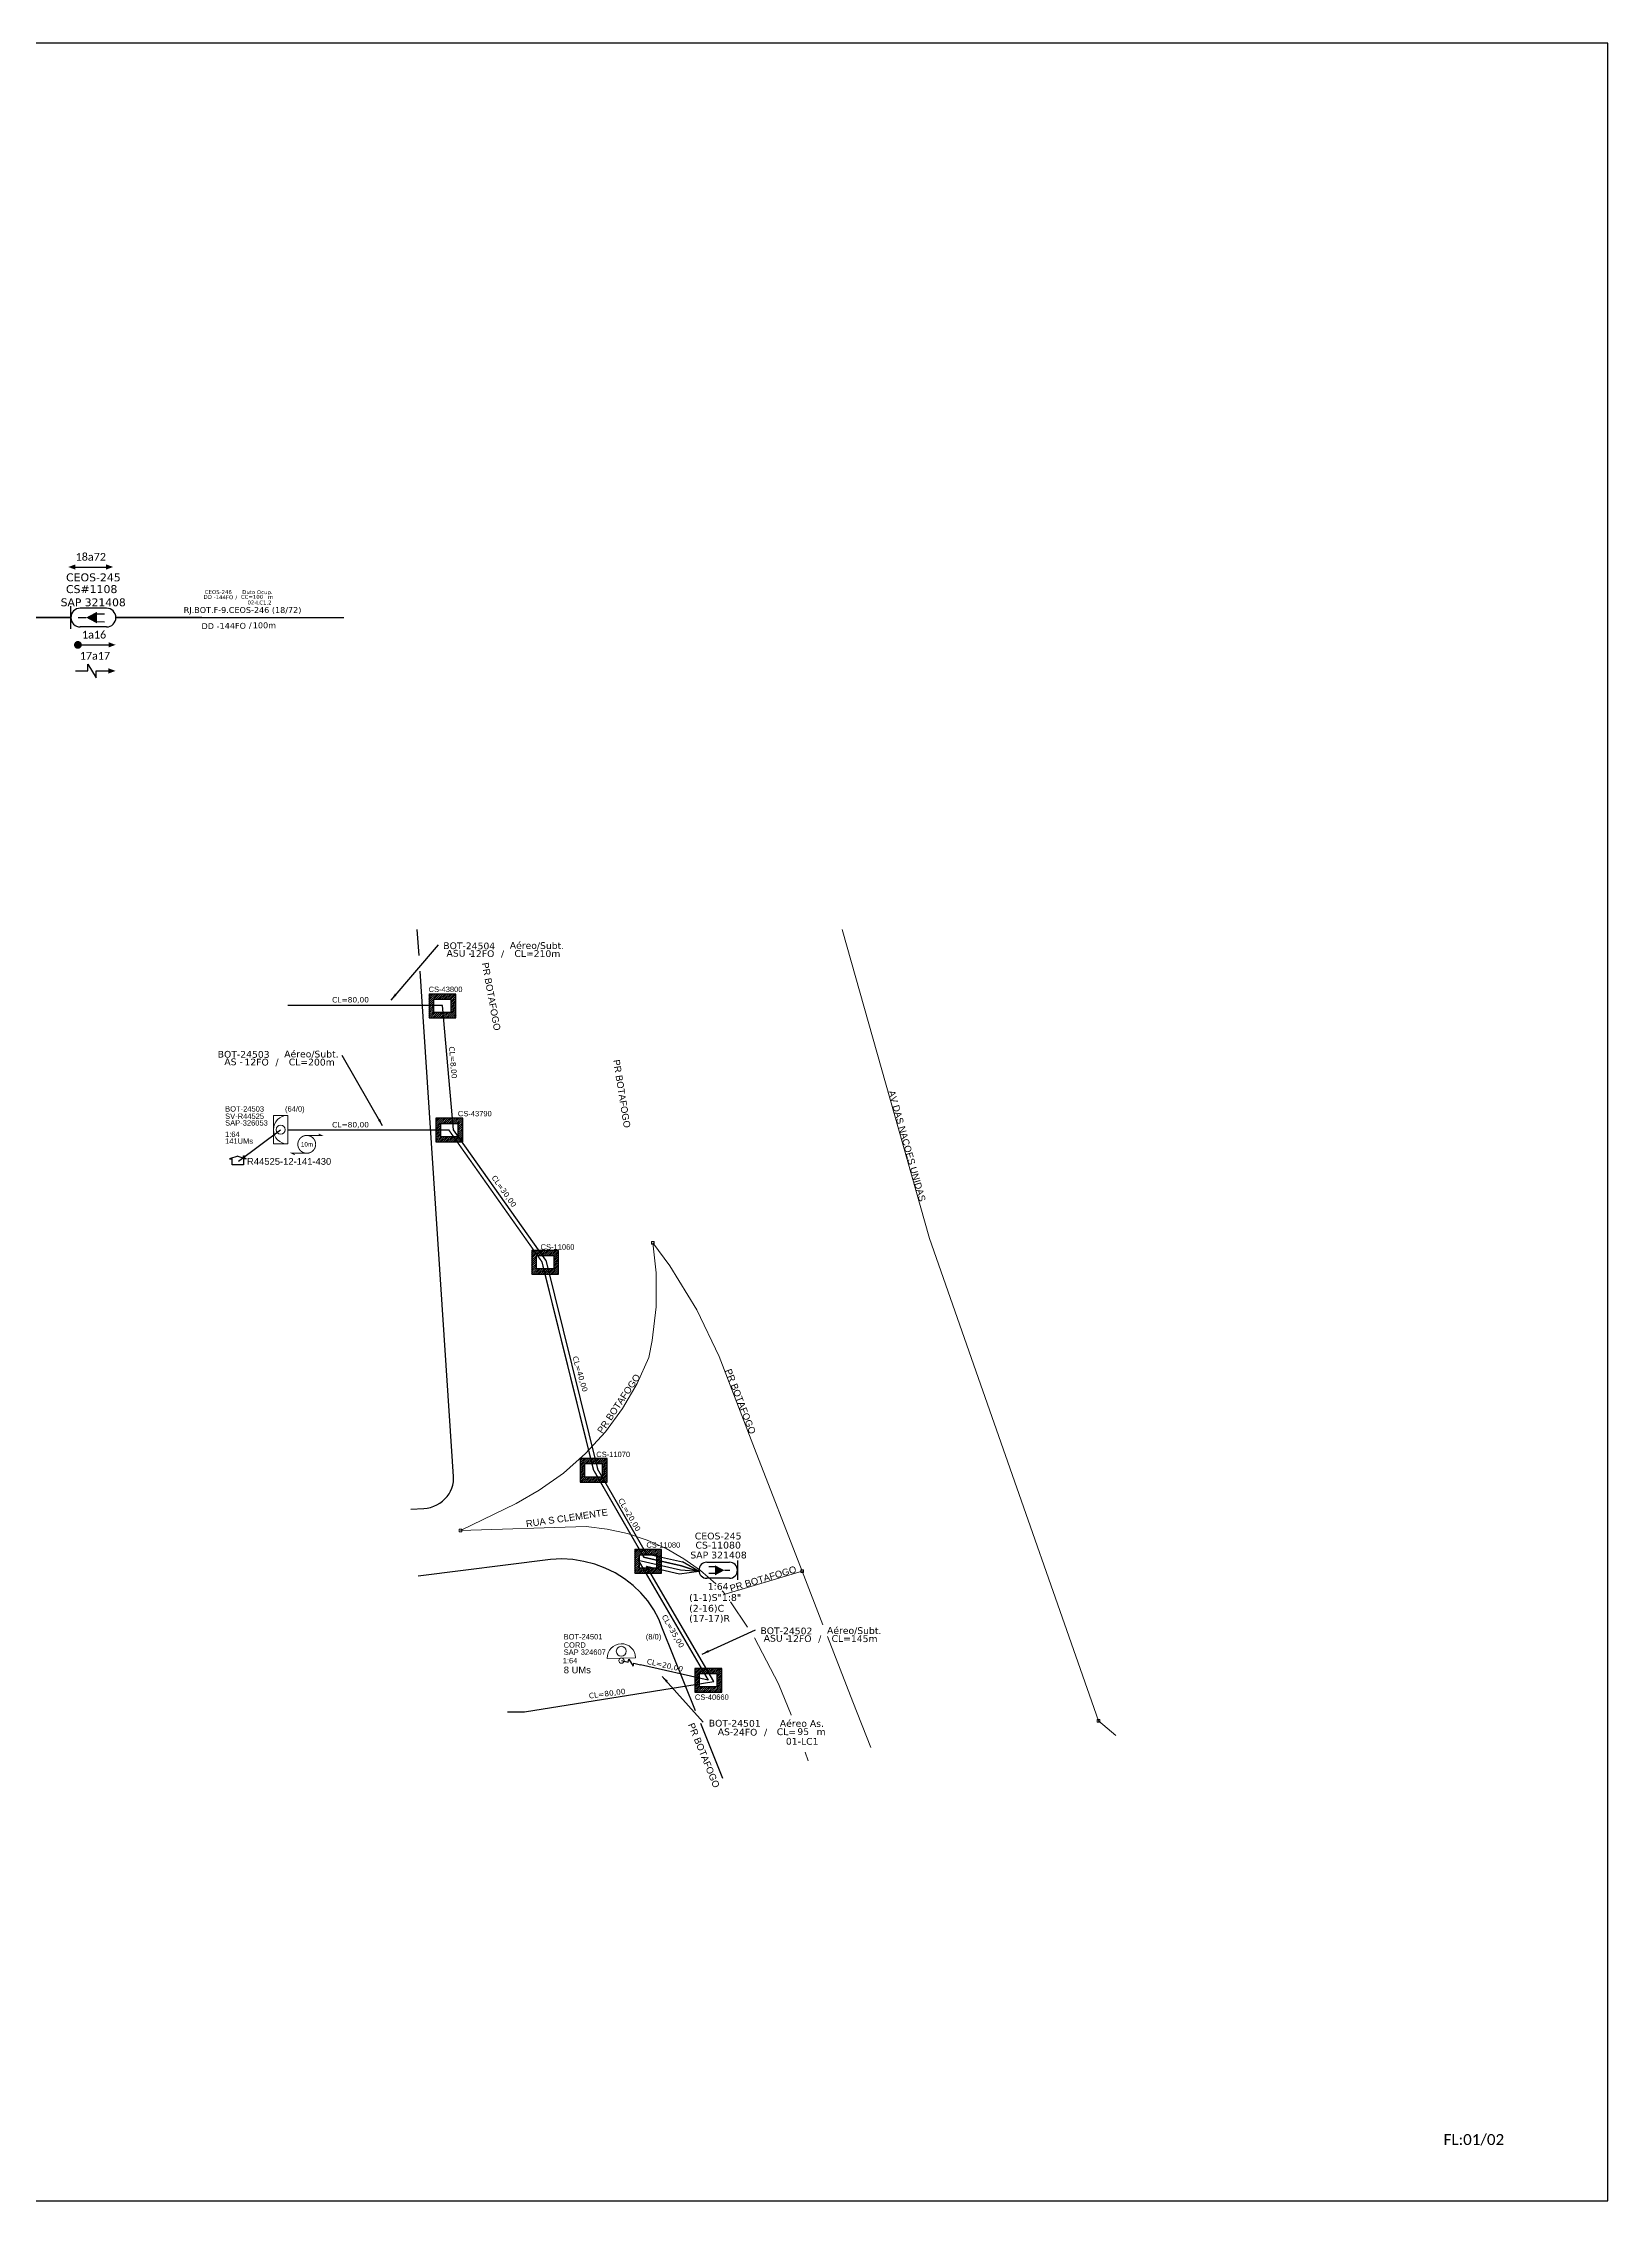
# Model space of a CAD drawing. Header units: metres. Extents: x -1286 to 542, y -500 to 95.
# Drawn here: x -876 to -445, y -500 to 94 of the extents above; entities that cross this region are included whole.
import ezdxf
from ezdxf.enums import TextEntityAlignment as Align

# ---------------------------------------------------------------- set-up
doc = ezdxf.new("R2010")
doc.units = ezdxf.units.M
for name, color, linetype in [('10.1-Caixas Subterrâneas', 5, 'Continuous'), ('20.4-CEOS', 1, 'Continuous'), ('CAP a instalar', 1, 'Continuous'), ('celulas gpon', 7, 'Continuous'), ('Folga', 1, 'Continuous'), ('label_cabos', 7, 'Continuous'), ('Legenda', 1, 'Continuous'), ('QUADRA', 7, 'Continuous'), ('SETA', 7, 'Continuous'), ('surveys', 7, 'Continuous'), ('surveys legendas', 7, 'Continuous')]:
    doc.layers.add(name, color=color, linetype=linetype)
for name, color, linetype, lineweight in [("20.0-LEGENDA DOS CDO'S", 1, 'Continuous', 0), ('20.1-CDO_INTERIOR', 1, 'Continuous', 0), ('20.2-CDO_POSTE', 1, 'Continuous', 5), ('40.1-ETIQUETAS', 1, 'Continuous', 20), ('Segmento Logradouro Texto', 238, 'Continuous', 0)]:
    doc.layers.add(name, color=color, linetype=linetype, lineweight=lineweight)
doc.layers.add('DROP DE CLIENTE', color=140, linetype='Continuous', plot=False)
doc.layers.add('EXTRA', color=50, linetype='Continuous', plot=False)
doc.styles.add('ARIAL', font='arial.ttf')
doc.styles.add('DIGICADE', font='arial.ttf')
doc.styles.add('siredit', font='verdana.ttf')
doc.styles.add('WMF-Calibri0', font='calibri.ttf')
doc.linetypes.add('FENCELINE1', pattern='A,0.25,-0.1,[133,ltypeshp.shx,S=0.1,R=0,X=-0.1,Y=0],-0.1,1', length=1.45)
doc.dimstyles.new('CC', dxfattribs={"dimtxt": 0.8, "dimasz": 2, "dimexe": 0.18, "dimexo": 0.0625, "dimgap": 0.09, "dimtad": 0, "dimdec": 0, "dimrnd": 1, "dimzin": 0, "dimdsep": 46, "dimtxsty": 'siredit', "dimblk": 'NONE', "dimcen": 0, "dimse1": 1, "dimse2": 1, "dimsd1": 1, "dimsd2": 1, "dimclrt": 7, "dimadec": 0, "dimazin": 0, "dimtfac": 1, "dimtdec": 0, "dimtofl": 0, "dimtmove": 0, "dimatfit": 3, "dimfxl": 0, "dimtolj": 1, "dimtzin": 0, "dimarcsym": 0})

# ---------------------------------------------------------------- blocks, each defined once
blk = doc.blocks.new('Inst CB DT OCUP CFOA-SM-DD-S-144')
at = {"layer": 'label_cabos', "color": 0, "style": 'siredit'}
for tag, flags, p in [('ID_ATIVIDADE', 3, (1.31, 2.67)), ('FATOR', 1, (11.56, 2.55))]:
    blk.add_attdef(tag, text='', height=1, rotation=359.69, dxfattribs=dict(at, flags=flags)).set_placement(p, align=Align.MIDDLE_CENTER)
for tag, p in [('TIPO_CABO', (1.11, 0)), ('DESTINO_CABO', (3.13, 1.26)), ('CABO', (4.69, -0.05)), ('/', (7.71, -0.05)), ('LANCE', (10.41, 0.02)), ('TIPO_CABO', (13.11, 1.24)), ('UND', (16.46, 0)), ('FID', (13.65, -1.41))]:
    blk.add_attdef(tag, text='', height=1, rotation=359.69, dxfattribs=at).set_placement(p, align=Align.MIDDLE_CENTER)
blk.add_attdef('QTDE', (11.93, -0.45), '', height=1, rotation=359.69, dxfattribs=at)
blk = doc.blocks.new('*X73')
at = {"color": 0, "linetype": 'Continuous'}
for p, q in [((-1.25, 0.34099), (-0.49099, 1.1)), ((-1.25, 0.517767), (-0.667767, 1.1)), ((-1.25, 0.694544), (-0.844544, 1.1)), ((-1.25, 0.87132), (-1.02132, 1.1)), ((-1.25, 1.048097), (-1.198097, 1.1)), ((-1.25, 0.164214), (-0.8035, 0.610714)), ((-1.25, -0.012563), (-0.8035, 0.433937)), ((-1.25, -0.18934), (-0.8035, 0.25716)), ((-1.25, -0.366117), (-0.8035, 0.080383)), ((-0.789214, 0.625), (-0.314214, 1.1)), ((-0.612437, 0.625), (-0.137437, 1.1)), ((-0.43566, 0.625), (0.03934, 1.1)), ((-0.258883, 0.625), (0.216117, 1.1)), ((-0.082107, 0.625), (0.392893, 1.1)), ((0.09467, 0.625), (0.56967, 1.1)), ((0.271447, 0.625), (0.746447, 1.1)), ((0.448223, 0.625), (0.923223, 1.1)), ((0.625, 0.625), (1.1, 1.1)), ((0.801777, 0.625), (1.25, 1.073223)), ((0.8035, 0.449947), (1.25, 0.896447)), ((0.8035, 0.27317), (1.25, 0.71967)), ((0.8035, 0.096393), (1.25, 0.542893)), ((0.8035, -0.080383), (1.25, 0.366117)), ((0.8035, -0.25716), (1.25, 0.18934)), ((0.8035, -0.433937), (1.25, 0.012563)), ((-1.25, -0.542893), (-0.8035, -0.096393)), ((-1.25, -0.71967), (-0.8035, -0.27317)), ((-1.25, -0.896447), (-0.8035, -0.449947)), ((-1.25, -1.073223), (-0.801777, -0.625)), ((-1.1, -1.1), (-0.625, -0.625)), ((-0.923223, -1.1), (-0.448223, -0.625)), ((-0.746447, -1.1), (-0.271447, -0.625)), ((-0.56967, -1.1), (-0.09467, -0.625)), ((-0.392893, -1.1), (0.082107, -0.625)), ((-0.216117, -1.1), (0.258883, -0.625)), ((-0.03934, -1.1), (0.43566, -0.625)), ((0.137437, -1.1), (0.612437, -0.625)), ((0.314214, -1.1), (0.789214, -0.625)), ((0.49099, -1.1), (1.25, -0.34099)), ((0.667767, -1.1), (1.25, -0.517767)), ((0.8035, -0.610714), (1.25, -0.164214)), ((0.844544, -1.1), (1.25, -0.694544)), ((1.02132, -1.1), (1.25, -0.87132)), ((1.198097, -1.1), (1.25, -1.048097))]:
    blk.add_line(p, q, dxfattribs=at)
blk = doc.blocks.new('MANHOLE_MQ')
at = {"color": 0, "linetype": 'Continuous'}
for p, q in [((0.0000062, 0.0000057), (-0.0000063, 0.0000057)), ((-0.0000063, 0.0000057), (-0.0000063, -0.0000053)), ((-0.000004, 0.0000033), (0.000004, 0.0000033)), ((-0.000004, -0.0000029), (-0.000004, 0.0000033)), ((0.000004, 0.0000033), (0.000004, -0.0000029)), ((0.0000062, -0.0000053), (0.0000062, 0.0000057)), ((-0.0000063, -0.0000053), (0.0000062, -0.0000053)), ((0.000004, -0.0000029), (-0.000004, -0.0000029)), ((0.000004, -0.0000029), (0.000004, -0.0000029))]:
    blk.add_line(p, q, dxfattribs=at)
at = {"color": 0, "linetype": 'Continuous', "xscale": 5e-06, "yscale": 5e-06, "zscale": 1e-05}
blk.add_blockref('*X73', (0, 0.0000002), dxfattribs=at)
blk = doc.blocks.new('CDOE_CT_POST_DESENHO')
at = {"color": 0}
blk.add_line((2.14, 0.39), (-2.11, 0.39), dxfattribs=at)
for centre, radius in [((0.01, 1.4), 0.733), ((0.01, 0), 0.393)]:
    blk.add_circle(centre, radius, dxfattribs=at)
blk.add_arc((0.01, 0.39), 2.12, 0, 180, dxfattribs=at)
blk = doc.blocks.new('Inst CDOE-8 CAIXA DIST OPT CDOE 48F_8D C_SPL OPTAP')
at = {"layer": "20.0-LEGENDA DOS CDO'S", "color": 0}
for tag, p, style, flags in [('ID_ATIVIDADE', (0.12, 6.47), 'ARIAL', 3), ('FATOR', (7.92, 6.47), 'ARIAL', 1), ('QTDE', (0.23, -0.97), 'DIGICADE', 3)]:
    blk.add_attdef(tag, p, '', height=0.8, rotation=0.118, dxfattribs=dict(at, style=style, flags=flags))
at = {"layer": "20.0-LEGENDA DOS CDO'S", "color": 0, "style": 'ARIAL'}
for tag, p, height in [('SAP', (0.12, 2.96), 0.8), ('CORDOALHA', (0.12, 4.02), 0.8), ('FID', (0.12, 5.25), 0.8), ('1:XX', (-0.01, 1.7), 0.8), ('UMS', (0.14, 0.22), 1)]:
    blk.add_attdef(tag, p, '', height=height, rotation=0.118, dxfattribs=at)
blk.add_attdef('FIBRAS_UTILIZADAS', text='', height=0.8, rotation=0.118, dxfattribs=at).set_placement((13.48, 5.26), align=Align.CENTER)
blk = doc.blocks.new('*U105')
at = {"layer": '20.4-CEOS', "color": 7, "style": 'siredit'}
for tag, p in [('FIBRAS_SPLITTER', (0, 0)), ('FIBRAS_TOP_C', (0, -4.13)), ('RESERVA_FINAIS', (0, -5.46))]:
    blk.add_attdef(tag, p, '', height=1.01, dxfattribs=at)
for tag, p, flags in [('ID_ATIVIDADE', (0, -6.77), 3), ('QTDE', (0, -9.4), 1), ('FATOR', (0, -8.09), 1), ('FID', (0, -10.71), 1)]:
    blk.add_attdef(tag, p, '', height=1.01, dxfattribs=dict(at, flags=flags))
blk = doc.blocks.new('LEGENDA DOS CABOS')
at = {"layer": 'EXTRA', "color": 0, "style": 'siredit'}
for tag, p in [('ID', (4.6, 0.97)), ('XX', (9.03, 0.97))]:
    blk.add_attdef(tag, text='', height=0.48, rotation=359.69, dxfattribs=at).set_placement(p, align=Align.MIDDLE_CENTER)
at = {"layer": 'Legenda', "color": 0, "style": 'siredit'}
for tag, p in [('TIPO_CABO', (1.31, 0)), ('CABO', (4.69, -0.05)), ('/', (6.81, -0.05)), ('METROS', (10.03, -0.05))]:
    blk.add_attdef(tag, text='', height=0.8, rotation=359.69, dxfattribs=at).set_placement(p, align=Align.MIDDLE_CENTER)
blk = doc.blocks.new('_None')
blk = doc.blocks.new('Inst CB AS CFOA-SM-AS-80-TS-24')
at = {"layer": 'label_cabos', "color": 0, "style": 'siredit'}
for tag, flags, p in [('ID_ATIVIDADE', 3, (1.31, 2.67)), ('FATOR', 1, (11.56, 2.55))]:
    blk.add_attdef(tag, text='', height=1, rotation=359.69, dxfattribs=dict(at, flags=flags)).set_placement(p, align=Align.MIDDLE_CENTER)
for tag, p in [('TIPO_CABO', (1.76, 0)), ('DESTINO_CABO', (3.13, 1.26)), ('CABO', (4.69, -0.05)), ('/', (7.71, -0.05)), ('LANCE', (10.81, 0)), ('TIPO_CABO', (13.11, 1.24)), ('UND', (15.96, 0)), ('FID', (13.15, -1.41))]:
    blk.add_attdef(tag, text='', height=1, rotation=359.69, dxfattribs=at).set_placement(p, align=Align.MIDDLE_CENTER)
blk.add_attdef('QTDE', (12.43, -0.47), '', height=1, rotation=359.69, dxfattribs=at)
blk = doc.blocks.new('A$C07E14978')
at = {"layer": 'Folga', "color": 0, "const_width": 0.137}
for points in [[(2.23, 2.92), (4.42, 2.92), (3.98, 3.13)], [(2.23, 0.28), (0.03, 0.28), (0.47, 0.06)]]:
    blk.add_lwpolyline(points, dxfattribs=at)
at = {"layer": 'Folga', "color": 0, "const_width": 0.146}
blk.add_lwpolyline([(2.23, 2.92, 1.000012), (2.23, 0.28, 0.999978)], format="xyb", close=True, dxfattribs=at)
at = {"layer": 'Folga', "color": 0}
blk.add_text('10m', height=0.659, dxfattribs=at).set_placement((1.38, 1.27))

msp = doc.modelspace()

# ---------------------------------------------------------------- linework, layer by layer
msp.add_lwpolyline([(-1286.07, -499.81), (-445.07, -499.81), (-445.07, 94.19), (-1286.07, 94.19)], close=True)
at = {"color": 7, "const_width": 1.07}
msp.add_lwpolyline([(-866.8, -71.46, 1), (-865.73, -71.46, 1)], format="xyb", close=True, dxfattribs=at)
at = {"color": 7}
msp.add_lwpolyline([(-863.51, -78.62), (-863.51, -76.73), (-861.26, -80.51), (-861.25, -78.62)], dxfattribs=at)
at = {"layer": '20.1-CDO_INTERIOR', "lineweight": 18}
msp.add_lwpolyline([(-812.43, -208.86), (-812.43, -200.99), (-808.49, -200.99), (-808.49, -208.86)], close=True, dxfattribs=at)
msp.add_circle((-810.46, -204.93), 1.26, dxfattribs=at)
msp.add_arc((-808.49, -204.92), 3.94, 90.02759, 270.02759, dxfattribs=at)
at = {"layer": '20.4-CEOS', "color": 5}
for p, q in [((-858.38, -61.36), (-865.62, -61.36)), ((-858.38, -66.52), (-865.62, -66.52)), ((-693.1, -324.01), (-686.9, -324.01)), ((-686.9, -328.43), (-693.1, -328.43))]:
    msp.add_line(p, q, dxfattribs=at)
for points in [[(-868.21, -67.05), (-868.2, -60.83)], [(-866.2, -63.94), (-864, -63.94)], [(-861.15, -62.92), (-858.95, -62.92)], [(-861.15, -65.06), (-858.95, -65.07)], [(-690.73, -325.26), (-692.61, -325.26)], [(-688.29, -326.22), (-686.8, -326.22)], [(-684.69, -323.56), (-684.69, -328.88)], [(-690.73, -327.1), (-692.61, -327.1)]]:
    msp.add_lwpolyline(points, dxfattribs=at)
for points in [[(-864, -63.94, 0, 3.19, 0), (-861.01, -63.94, 3.19, 3.19, 0)], [(-688.29, -326.22, 0, 2.73, 0), (-690.85, -326.22, 2.73, 2.73, 0)]]:
    msp.add_lwpolyline(points, format="xyseb", dxfattribs=at)
for centre, radius, start, end in [((-865.62, -63.94), 2.58, 89.97844, 269.97844), ((-858.38, -63.94), 2.58, 269.97844, 89.97844), ((-693.1, -326.22), 2.21, 90, 270), ((-686.9, -326.22), 2.21, 270, 90)]:
    msp.add_arc(centre, radius, start, end, dxfattribs=at)
at = {"layer": '40.1-ETIQUETAS', "color": 7, "const_width": 0.431}
for points in [[(-931.01, -63.92), (-868.21, -63.94)], [(-855.8, -63.94), (-792.99, -63.97)]]:
    msp.add_lwpolyline(points, dxfattribs=at)
at = {"layer": 'CAP a instalar', "color": 7, "ltscale": 5}
for points in [[(-765.93, -170.72), (-808.49, -170.74)], [(-762.86, -204.92), (-765.93, -170.72)], [(-737.47, -240.85), (-762.86, -204.92)], [(-737.47, -240.85), (-723.24, -298.31)], [(-709.72, -321.67), (-723.24, -298.31)], [(-747.96, -365.21), (-743.33, -365.21), (-691.22, -356.85), (-709.74, -325.07)], [(-711.98, -323.41), (-692.71, -356.49), (-711.36, -352.27)], [(-711.98, -323.41), (-700.35, -326.06)], [(-709.74, -325.07), (-700.6, -327.15)], [(-709.72, -321.65), (-699.86, -323.9)], [(-700.6, -327.15), (-695.29, -326.49)], [(-700.35, -326.06), (-695.29, -326.49)], [(-695.27, -326.58), (-699.86, -323.9)], [(-716.61, -351.09), (-714.77, -351.49), (-714.58, -350.72), (-713.43, -352.57), (-713.25, -351.83), (-711.36, -352.27)]]:
    msp.add_lwpolyline(points, dxfattribs=at)
at = {"layer": 'CAP a instalar', "color": 1, "linetype": 'FENCELINE1', "ltscale": 6, "const_width": 0.371}
for points in [[(-738.51, -241.31), (-764.15, -205.02), (-808.49, -205.02)], [(-738.51, -241.31), (-724.32, -298.58), (-710.45, -322.63), (-700.11, -324.98), (-695.27, -326.58)]]:
    msp.add_lwpolyline(points, dxfattribs=at)
at = {"layer": 'DROP DE CLIENTE'}
msp.add_lwpolyline([(-822.04, -213.57), (-810.46, -204.93)], dxfattribs=at)
at = {"layer": 'QUADRA', "color": 86}
for points in [[(-772.36, -156.93), (-772.84, -149.84)], [(-774.65, -309.37), (-771.03, -309.24), (-770.09, -309.11), (-769.19, -308.9), (-768.29, -308.6), (-767.45, -308.21), (-766.64, -307.75), (-765.91, -307.2), (-765.23, -306.59), (-764.6, -305.93), (-764.09, -305.21), (-763.65, -304.43), (-763.28, -303.62), (-763.02, -302.77), (-762.87, -301.91), (-762.82, -300.39), (-772.07, -161.29)], [(-696.24, -364.87), (-705.31, -342.32), (-706.38, -339.64), (-707.73, -337.08), (-709.39, -334.65), (-711.3, -332.42), (-713.44, -330.37), (-715.82, -328.54), (-718.39, -326.94), (-721.12, -325.62), (-723.99, -324.55), (-726.96, -323.78), (-730, -323.29), (-733.08, -323.09), (-736.16, -323.21), (-772.63, -327.79)], [(-688.71, -383.58), (-694.8, -368.44)]]:
    msp.add_lwpolyline(points, dxfattribs=at)
at = {"layer": 'Segmento Logradouro Texto', "color": 86}
for points in [[(-585.31, -367.68), (-617.17, -276.81), (-631.86, -234.92), (-655.88, -149.84)], [(-585.31, -367.68), (-617.17, -276.81), (-631.86, -234.92), (-655.88, -149.84)], [(-708, -236.06), (-707.08, -244.37), (-707.08, -253.68), (-708.13, -262.93), (-709.08, -267.62), (-712.29, -274.84), (-716.3, -281.7), (-721.06, -288.13), (-726.51, -294.07), (-732.6, -299.44), (-739.27, -304.2), (-745.62, -307.82), (-760.96, -315.26)], [(-666.89, -326.42), (-679.96, -292.68), (-689.76, -267.37), (-695.84, -254.55), (-703.32, -242.4), (-708, -236.06)], [(-690.6, -330.06), (-690.68, -329.97), (-694.85, -326.29), (-699.43, -323.03), (-704.35, -320.22), (-709.54, -317.92), (-714.99, -316.13), (-720.59, -314.87), (-726.31, -314.16), (-760.96, -315.26)], [(-688.11, -332.75), (-666.89, -326.42)], [(-666.89, -326.42), (-661.16, -341.21)], [(-688.11, -332.75), (-688.92, -331.87)], [(-686.65, -334.93), (-681.93, -341.91)], [(-659.91, -344.44), (-652.95, -362.39), (-647.96, -375.02)], [(-679.98, -344.82), (-673.42, -357.46), (-669.9, -366.02), (-669.87, -366.1)], [(-585.31, -367.68), (-580.54, -371.67)], [(-585.31, -367.68), (-580.54, -371.67)], [(-666.08, -376.27), (-665.19, -378.64)]]:
    msp.add_lwpolyline(points, dxfattribs=at)
for points in [[(-708.37, -236.43), (-708.37, -235.69), (-707.63, -235.69), (-707.63, -236.43)], [(-708.37, -236.43), (-708.37, -235.69), (-707.63, -235.69), (-707.63, -236.43)], [(-708.37, -236.43), (-708.37, -235.69), (-707.63, -235.69), (-707.63, -236.43)], [(-761.33, -315.63), (-761.33, -314.88), (-760.59, -314.88), (-760.59, -315.63)], [(-761.33, -315.63), (-761.33, -314.88), (-760.59, -314.88), (-760.59, -315.63)], [(-761.33, -315.63), (-761.33, -314.88), (-760.59, -314.88), (-760.59, -315.63)], [(-667.26, -326.79), (-667.26, -326.05), (-666.52, -326.05), (-666.52, -326.79)], [(-667.26, -326.79), (-667.26, -326.05), (-666.52, -326.05), (-666.52, -326.79)], [(-667.26, -326.79), (-667.26, -326.05), (-666.52, -326.05), (-666.52, -326.79)], [(-585.68, -368.05), (-585.68, -367.3), (-584.94, -367.3), (-584.94, -368.05)], [(-585.68, -368.05), (-585.68, -367.3), (-584.94, -367.3), (-584.94, -368.05)], [(-585.68, -368.05), (-585.68, -367.3), (-584.94, -367.3), (-584.94, -368.05)], [(-585.68, -368.05), (-585.68, -367.3), (-584.94, -367.3), (-584.94, -368.05)]]:
    msp.add_lwpolyline(points, close=True, dxfattribs=at)
at = {"layer": 'SETA', "color": 7}
for points in [[(-866.96, -50.02), (-857.78, -50.03)], [(-866.27, -71.46), (-857.09, -71.46)], [(-866.92, -78.62), (-863.51, -78.62)], [(-861.25, -78.62), (-857.85, -78.62)]]:
    msp.add_lwpolyline(points, dxfattribs=at)
for points in [[(-866.96, -49.31), (-868.91, -50.02), (-866.96, -50.74)], [(-858.51, -49.3), (-856.56, -50.01), (-858.51, -50.73)], [(-857.82, -70.73), (-855.87, -71.45), (-857.83, -72.16)], [(-857.85, -77.91), (-855.89, -78.62), (-857.85, -79.34)]]:
    msp.add_solid(points, dxfattribs=at)
at = {"layer": 'surveys'}
for p, q in [((-822.23, -212.24), (-824.56, -212.92)), ((-824.56, -212.92), (-823.83, -212.92)), ((-823.83, -214.59), (-823.83, -212.93)), ((-822.23, -212.24), (-819.9, -212.92)), ((-820.67, -212.14), (-820.43, -212.14)), ((-820.67, -212.69), (-820.67, -212.14)), ((-819.9, -212.92), (-820.64, -212.92)), ((-820.64, -212.92), (-820.64, -214.59)), ((-820.43, -212.14), (-820.43, -212.76)), ((-820.64, -214.59), (-823.83, -214.59))]:
    msp.add_line(p, q, dxfattribs=at)

# ---------------------------------------------------------------- block references
at = {"color": 7, "lineweight": 0}
ref = msp.add_blockref('Inst CB DT OCUP CFOA-SM-DD-S-144', (-830.98, -58.27), dxfattribs=dict(at, xscale=1.078608034791384, yscale=1.078608034791384, zscale=1.078608034791384, rotation=359.9784414955792))
ref.add_attrib('DESTINO_CABO', 'CEOS-246', dxfattribs={"layer": 'label_cabos', "color": 0, "height": 1.079, "rotation": 359.66845, "style": 'siredit'}).set_placement((-827.6, -56.91), align=Align.MIDDLE_CENTER)
ref.add_attrib('TIPO_CABO', 'Duto Ocup.', dxfattribs={"layer": 'label_cabos', "color": 0, "height": 1.079, "rotation": 359.66845, "style": 'siredit'}).set_placement((-816.84, -56.93), align=Align.MIDDLE_CENTER)
ref.add_attrib('/', '/', dxfattribs={"layer": 'label_cabos', "color": 0, "height": 1.08, "rotation": 359.66845, "style": 'siredit'}).set_placement((-822.66, -58.33), align=Align.MIDDLE_CENTER)
ref.add_attrib('FID', '02-LC1.2', dxfattribs={"layer": 'label_cabos', "color": 0, "height": 1.079, "rotation": 359.66845, "style": 'siredit'}).set_placement((-816.26, -59.8), align=Align.MIDDLE_CENTER)
ref.add_attrib('LANCE', 'CC=', dxfattribs={"layer": 'label_cabos', "color": 0, "height": 1.079, "rotation": 359.66845, "style": 'siredit'}).set_placement((-819.75, -58.25), align=Align.MIDDLE_CENTER)
ref.add_attrib('UND', 'm', dxfattribs={"layer": 'label_cabos', "color": 0, "height": 1.08, "rotation": 359.66845, "style": 'siredit'}).set_placement((-813.22, -58.27), align=Align.MIDDLE_CENTER)
ref.add_attrib('CABO', '144FO', dxfattribs={"layer": 'label_cabos', "color": 0, "height": 1.079, "rotation": 359.66845, "style": 'siredit'}).set_placement((-825.92, -58.33), align=Align.MIDDLE_CENTER)
ref.add_attrib('TIPO_CABO', 'DD - ', dxfattribs={"layer": 'label_cabos', "color": 0, "height": 1.079, "rotation": 359.66845, "style": 'siredit'}).set_placement((-829.78, -58.27), align=Align.MIDDLE_CENTER)
ref.add_attrib('QTDE', '100', (-818.11, -58.76), dxfattribs={"layer": 'label_cabos', "color": 0, "height": 1.079, "rotation": 359.66845, "style": 'siredit'})
at = {"layer": '10.1-Caixas Subterrâneas', "color": 30, "xscale": 592665.3129463446, "yscale": 592665.3129463446, "zscale": 592665.3129463446}
for p, rotation in [((-765.93, -170.72), 180.000000000063), ((-764.02, -204.92), 180.000000000063), ((-737.65, -241.31), 180.0000000000631), ((-724.32, -298.58), 180.0000000000631), ((-709.31, -323.66), 180.0000000000631), ((-692.76, -356.36), 180.0000000000631)]:
    msp.add_blockref('MANHOLE_MQ', p, dxfattribs=dict(at, rotation=rotation))
at = {"layer": "20.0-LEGENDA DOS CDO'S", "color": 7, "lineweight": 0, "xscale": 1.853309501750253, "yscale": 1.853309501750253, "zscale": 1.853309501750253}
msp.add_blockref('Inst CDOE-8 CAIXA DIST OPT CDOE 48F_8D C_SPL OPTAP', (-732.77, -354.99), dxfattribs=at).add_auto_attribs({'FID': 'BOT-24501', 'CORDOALHA': 'CORD', 'SAP': 'SAP 324607', '1:XX': '1:64', 'UMS': '8 UMs', 'FIBRAS_UTILIZADAS': '(8/0)'})
at = {"layer": '20.2-CDO_POSTE', "color": 7, "xscale": -1.853309501750249, "yscale": 1.853309501750253, "zscale": 1.853309501750253, "rotation": 1.37816694806129}
msp.add_blockref('CDOE_CT_POST_DESENHO', (-716.61, -351.09), dxfattribs=at)
at = {"layer": '20.4-CEOS', "color": 0, "lineweight": 0}
ref = msp.add_blockref('*U105', (-697.99, -334.65), dxfattribs=dict(at, xscale=1.853309501750253, yscale=1.853309501750253, zscale=1.853309501750253))
ref.add_attrib('FIBRAS_SPLITTER', '(1-1)S"1:8"', (-697.99, -334.65), dxfattribs={"color": 7, "height": 1.8712, "style": 'siredit'})
ref.add_attrib('FIBRAS_TOP_C', '(2-16)C', (-697.99, -337.61), dxfattribs={"color": 7, "height": 1.871, "style": 'siredit'})
ref.add_attrib('RESERVA_FINAIS', '(17-17)R', (-697.99, -340.4), dxfattribs={"color": 7, "height": 1.871, "style": 'siredit'})
at = {"layer": 'Folga', "xscale": 1.859757450433312, "yscale": 1.859757450433312, "zscale": 1.859757450433312}
msp.add_blockref('A$C07E14978', (-807.41, -211.93), dxfattribs=at)
at = {"layer": 'label_cabos', "color": 0, "lineweight": 0}
ref = msp.add_blockref('LEGENDA DOS CABOS', (-766.39, -157.33), dxfattribs=dict(at, xscale=1.853309501750253, yscale=1.853309501750253, zscale=1.853309501750253))
ref.add_attrib('ID', 'BOT-24504', dxfattribs={"color": 0, "height": 1.853, "rotation": 359.69001, "style": 'siredit'}).set_placement((-758.53, -154.31), align=Align.MIDDLE_CENTER)
ref.add_attrib('CABO', '12FO', dxfattribs={"color": 0, "height": 1.853, "rotation": 359.69001, "style": 'siredit'}).set_placement((-754.97, -156.45), align=Align.MIDDLE_CENTER)
ref.add_attrib('METROS', 'CL=210m', dxfattribs={"color": 0, "height": 1.853, "rotation": 359.69001, "style": 'siredit'}).set_placement((-739.78, -156.45), align=Align.MIDDLE_CENTER)
ref.add_attrib('XX', 'Aéreo/Subt.', dxfattribs={"color": 0, "height": 1.8533, "rotation": 359.69001, "style": 'siredit'}).set_placement((-739.88, -154.23), align=Align.MIDDLE_CENTER)
ref.add_attrib('/', '/', dxfattribs={"color": 0, "height": 1.85, "rotation": 359.69001, "style": 'siredit'}).set_placement((-749.36, -156.45), align=Align.MIDDLE_CENTER)
ref.add_attrib('TIPO_CABO', 'ASU -', dxfattribs={"color": 0, "height": 1.853, "rotation": 359.69001, "style": 'siredit'}).set_placement((-761.31, -156.36), align=Align.MIDDLE_CENTER)
ref = msp.add_blockref('LEGENDA DOS CABOS', (-828.5, -187.2), dxfattribs=dict(at, xscale=1.853309501750253, yscale=1.853309501750253, zscale=1.853309501750253))
ref.add_attrib('ID', 'BOT-24503', dxfattribs={"color": 0, "height": 1.853, "rotation": 359.69001, "style": 'siredit'}).set_placement((-820.64, -184.18), align=Align.MIDDLE_CENTER)
ref.add_attrib('CABO', '12FO', dxfattribs={"color": 0, "height": 1.853, "rotation": 359.69001, "style": 'siredit'}).set_placement((-817.07, -186.32), align=Align.MIDDLE_CENTER)
ref.add_attrib('METROS', 'CL=200m', dxfattribs={"color": 0, "height": 1.853, "rotation": 359.69001, "style": 'siredit'}).set_placement((-801.89, -186.32), align=Align.MIDDLE_CENTER)
ref.add_attrib('XX', 'Aéreo/Subt.', dxfattribs={"color": 0, "height": 1.8533, "rotation": 359.69001, "style": 'siredit'}).set_placement((-801.98, -184.1), align=Align.MIDDLE_CENTER)
ref.add_attrib('/', '/', dxfattribs={"color": 0, "height": 1.85, "rotation": 359.69001, "style": 'siredit'}).set_placement((-811.46, -186.32), align=Align.MIDDLE_CENTER)
ref.add_attrib('TIPO_CABO', 'AS -', dxfattribs={"color": 0, "height": 1.853, "rotation": 359.69001, "style": 'siredit'}).set_placement((-823.42, -186.24), align=Align.MIDDLE_CENTER)
ref = msp.add_blockref('LEGENDA DOS CABOS', (-679.07, -345.91), dxfattribs=dict(at, xscale=1.853309501750253, yscale=1.853309501750253, zscale=1.853309501750253))
ref.add_attrib('ID', 'BOT-24502', dxfattribs={"color": 0, "height": 1.853, "rotation": 359.69001, "style": 'siredit'}).set_placement((-671.21, -342.89), align=Align.MIDDLE_CENTER)
ref.add_attrib('CABO', '12FO', dxfattribs={"color": 0, "height": 1.853, "rotation": 359.69001, "style": 'siredit'}).set_placement((-667.65, -345.03), align=Align.MIDDLE_CENTER)
ref.add_attrib('METROS', 'CL=145m', dxfattribs={"color": 0, "height": 1.853, "rotation": 359.69001, "style": 'siredit'}).set_placement((-652.46, -345.03), align=Align.MIDDLE_CENTER)
ref.add_attrib('XX', 'Aéreo/Subt.', dxfattribs={"color": 0, "height": 1.8533, "rotation": 359.69001, "style": 'siredit'}).set_placement((-652.55, -342.81), align=Align.MIDDLE_CENTER)
ref.add_attrib('/', '/', dxfattribs={"color": 0, "height": 1.85, "rotation": 359.69001, "style": 'siredit'}).set_placement((-662.03, -345.03), align=Align.MIDDLE_CENTER)
ref.add_attrib('TIPO_CABO', 'ASU -', dxfattribs={"color": 0, "height": 1.853, "rotation": 359.69001, "style": 'siredit'}).set_placement((-673.99, -344.94), align=Align.MIDDLE_CENTER)
at = {"layer": 'label_cabos'}
ref = msp.add_blockref('Inst CB AS CFOA-SM-AS-80-TS-24', (-691.24, -370.68), dxfattribs=dict(at, xscale=1.853309501750253, yscale=1.853309501750253, zscale=1.853309501750253))
ref.add_attrib('DESTINO_CABO', 'BOT-24501', dxfattribs={"color": 0, "height": 1.853, "rotation": 359.69001, "style": 'siredit'}).set_placement((-685.44, -368.34), align=Align.MIDDLE_CENTER)
ref.add_attrib('TIPO_CABO', 'Aéreo As.', dxfattribs={"color": 0, "height": 1.853, "rotation": 359.69001, "style": 'siredit'}).set_placement((-666.95, -368.38), align=Align.MIDDLE_CENTER)
ref.add_attrib('CABO', '24FO', dxfattribs={"color": 0, "height": 1.853, "rotation": 359.69001, "style": 'siredit'}).set_placement((-682.56, -370.78), align=Align.MIDDLE_CENTER)
ref.add_attrib('/', '/', dxfattribs={"color": 0, "height": 1.85, "rotation": 359.69001, "style": 'siredit'}).set_placement((-676.95, -370.78), align=Align.MIDDLE_CENTER)
ref.add_attrib('TIPO_CABO', 'AS-', dxfattribs={"color": 0, "height": 1.853, "rotation": 359.69001, "style": 'siredit'}).set_placement((-687.98, -370.69), align=Align.MIDDLE_CENTER)
ref.add_attrib('FID', '01-LC1', dxfattribs={"color": 0, "height": 1.853, "rotation": 359.69001, "style": 'siredit'}).set_placement((-666.87, -373.3), align=Align.MIDDLE_CENTER)
ref.add_attrib('LANCE', 'CL=', dxfattribs={"color": 0, "height": 1.853, "rotation": 359.69001, "style": 'siredit'}).set_placement((-671.21, -370.68), align=Align.MIDDLE_CENTER)
ref.add_attrib('QTDE', '95', (-668.21, -371.56), dxfattribs={"color": 0, "height": 1.853, "rotation": 359.69001, "style": 'siredit'})
ref.add_attrib('UND', 'm', dxfattribs={"color": 0, "height": 1.85, "rotation": 359.69001, "style": 'siredit'}).set_placement((-661.66, -370.68), align=Align.MIDDLE_CENTER)

# ---------------------------------------------------------------- texts
at = {"style": 'WMF-Calibri0'}
msp.add_text('FL:01/02', height=3, dxfattribs=at).set_placement((-490.27, -484.43))
at = {"color": 7, "char_height": 2.1356, "width": 27.0787, "attachment_point": 5, "rotation": 359.97844}
for s, insert in [('{\\fCalibri|b0|i0|c0|p34;\\C7;18a72}', (-862.72, -47.22)), ('{\\fCalibri|b0|i0|c0|p34;\\C7;1a16}', (-861.81, -68.65)), ('{\\fCalibri|b0|i0|c0|p34;\\C7;17a17}', (-861.58, -74.47))]:
    msp.add_mtext(s, dxfattribs=dict(at, insert=insert))
at = {"layer": '10.1-Caixas Subterrâneas', "color": 30, "style": 'ARIAL'}
for s, p in [('CS-43800', (-769.72, -167.03)), ('CS-43790', (-761.66, -201.24)), ('CS-11060', (-738.89, -237.96)), ('CS-11070', (-723.56, -295.05)), ('CS-11080', (-709.76, -319.98)), ('CS-40660', (-696.41, -361.88))]:
    msp.add_text(s, height=1.483, dxfattribs=at).set_placement(p)
at = {"layer": "20.0-LEGENDA DOS CDO'S", "color": 1, "style": 'ARIAL'}
for s, p in [('SV-R44525', (-825.73, -201.96)), ('BOT-24503', (-825.73, -199.94)), ('SAP-326053', (-825.73, -203.79)), ('1:64', (-825.75, -206.92)), ('141UMs', (-825.75, -208.8))]:
    msp.add_text(s, height=1.483, rotation=359.97241, dxfattribs=at).set_placement(p)
msp.add_text('                 (64/0)', height=1.4826, rotation=359.97241, dxfattribs=at).set_placement((-811.44, -199.94), align=Align.CENTER)
at = {"layer": '20.4-CEOS', "color": 5, "style": 'siredit'}
for s, height, p in [('CEOS-245', 2.187, (-862, -52.87)), ('SAP 321408', 2.157, (-862.05, -59.74)), ('CS#1108 ', 2.187, (-862, -56.1))]:
    msp.add_text(s, height=height, rotation=359.97844, dxfattribs=at).set_placement(p, align=Align.MIDDLE_CENTER)
at = {"layer": '20.4-CEOS', "color": 7, "style": 'siredit'}
for s, p in [('CEOS-245', (-690, -315.85)), ('CS-11080', (-690, -318.36)), ('SAP 321408', (-689.9, -321.08)), ('1:64', (-690, -329.72))]:
    msp.add_text(s, height=1.871, dxfattribs=at).set_placement(p, align=Align.TOP_CENTER)
at = {"layer": '40.1-ETIQUETAS', "color": 7, "style": 'siredit'}
msp.add_text('RJ.BOT.F-9.CEOS-246 (18/72) ', height=1.6179, rotation=359.97844, dxfattribs=at).set_placement((-820.59, -61.86), align=Align.MIDDLE_CENTER)
for s, height, p in [('/', 1.62, (-818.44, -66.07)), ('DD - ', 1.618, (-826.6, -66.3)), ('144FO', 1.618, (-820, -66.21))]:
    msp.add_text(s, height=height, rotation=359.97844, dxfattribs=at).set_placement(p, align=Align.MIDDLE_RIGHT)
msp.add_text('100m', height=1.618, rotation=359.97844, dxfattribs=at).set_placement((-818.12, -66.07), align=Align.MIDDLE_LEFT)
at = {"layer": 'celulas gpon', "style": 'siredit'}
for s, rotation, p in [('CL=80,00', 0.0823, (-796.3, -169.9)), ('CL=8,00', 275.15945, (-764.13, -182.06)), ('CL=80,00', 0.0823, (-796.3, -204.3)), ('CL=30,00', 305.21101, (-752.48, -218.12)), ('CL=40,00', 286.40588, (-730.15, -267.49)), ('CL=20,00', 300.18839, (-717.62, -306.9)), ('CL=35,00', 300.18839, (-705.62, -338.96)), ('CL=20,00', 347.40444, (-709.77, -351.95)), ('CL=80,00', 7.35823, (-725.52, -361.53))]:
    msp.add_text(s, height=1.496, rotation=rotation, dxfattribs=at).set_placement(p)
at = {"layer": 'Segmento Logradouro Texto', "linetype": 'Continuous', "char_height": 1.8533, "attachment_point": 1, "style": 'DIGICADE'}
for s, insert, width, rotation in [('\\fArial|b0|i0|c0|p34;\\W1.0000000000;\\T1.0000000000;\\o\\lPR BOTAFOGO', (-753.26, -158.75), 19.5078, 280.32974), ('\\fArial|b0|i0|c0|p34;\\W1.0000000000;\\T1.0000000000;\\o\\lPR BOTAFOGO', (-717.12, -185.5), 19.5078, 279.17826), ('\\fArial|b0|i0|c0|p34;\\W1.0000000000;\\T1.0000000000;\\o\\lAV DAS NACOES UNIDAS', (-641.4, -193.9), 32.3748, 285.76419), ('\\fArial|b0|i0|c0|p34;\\W1.0000000000;\\T1.0000000000;\\o\\lPR BOTAFOGO', (-686.42, -270.54), 19.5078, 291.17296), ('\\fArial|b0|i0|c0|p34;\\W1.0000000000;\\T1.0000000000;\\o\\lRUA S CLEMENTE', (-743.04, -312.54), 23.246, 8.2972), ('\\fArial|b0|i0|c0|p34;\\W1.0000000000;\\T1.0000000000;\\o\\lPR BOTAFOGO', (-687.01, -330.37), 19.5078, 16.62173), ('\\fArial|b0|i0|c0|p34;\\W1.0000000000;\\T1.0000000000;\\o\\lPR BOTAFOGO', (-696.64, -368.01), 19.5078, 292.06521)]:
    msp.add_mtext(s, dxfattribs=dict(at, insert=insert, width=width, rotation=rotation))
at = {"layer": 'Segmento Logradouro Texto', "color": 5, "linetype": 'Continuous', "char_height": 1.8533, "attachment_point": 1, "style": 'DIGICADE'}
for s, insert, width, rotation in [('\\fArial|b0|i0|c0|p34;\\W1.0000000000;\\T1.0000000000;\\o\\lPR BOTAFOGO', (-753.26, -158.75), 19.5078, 280.32974), ('\\fArial|b0|i0|c0|p34;\\W1.0000000000;\\T1.0000000000;\\o\\lPR BOTAFOGO', (-717.12, -185.5), 19.5078, 279.17826), ('\\fArial|b0|i0|c0|p34;\\W1.0000000000;\\T1.0000000000;\\o\\lAV DAS NACOES UNIDAS', (-641.4, -193.9), 32.3748, 285.76419), ('\\fArial|b0|i0|c0|p34;\\W1.0000000000;\\T1.0000000000;\\o\\lPR BOTAFOGO', (-723.44, -287.71), 19.5078, 56.13457), ('\\fArial|b0|i0|c0|p34;\\W1.0000000000;\\T1.0000000000;\\o\\lPR BOTAFOGO', (-686.42, -270.54), 19.5078, 291.17296), ('\\fArial|b0|i0|c0|p34;\\W1.0000000000;\\T1.0000000000;\\o\\lRUA S CLEMENTE', (-743.04, -312.54), 23.246, 8.2972), ('\\fArial|b0|i0|c0|p34;\\W1.0000000000;\\T1.0000000000;\\o\\lPR BOTAFOGO', (-687.01, -330.37), 19.5078, 16.62173), ('\\fArial|b0|i0|c0|p34;\\W1.0000000000;\\T1.0000000000;\\o\\lPR BOTAFOGO', (-696.64, -368.01), 19.5078, 292.06521)]:
    msp.add_mtext(s, dxfattribs=dict(at, insert=insert, width=width, rotation=rotation))
at = {"layer": 'surveys legendas', "color": 0, "style": 'ARIAL'}
msp.add_text('R44525-12-141-430', height=1.8533, dxfattribs=at).set_placement((-819.7, -214.59))

# ---------------------------------------------------------------- leaders
at = {"layer": 'label_cabos'}
for points in [[(-780.07, -169.23), (-767, -154.04)], [(-782.39, -203.85), (-793.55, -184.48)], [(-694.44, -349.29), (-679.68, -342.62)], [(-705.38, -355.41), (-694.11, -368.03)]]:
    msp.add_leader(points, dimstyle='CC', override={"dimgap": 0.09, "dimtad": 0}, dxfattribs=at)

doc.saveas('drawing.dxf')
